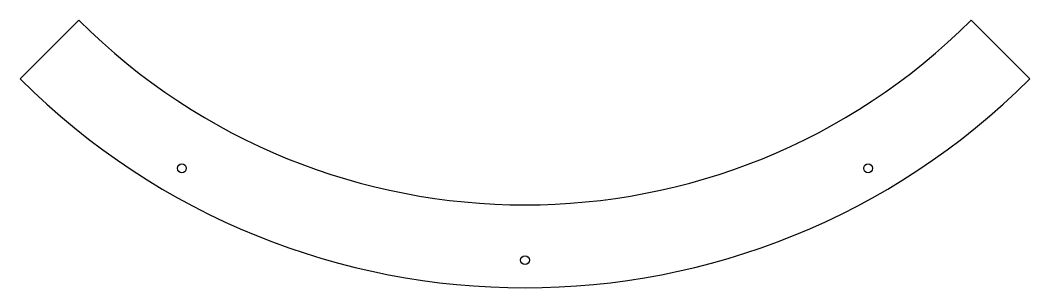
# Model space of a CAD drawing. Header units: inches. Extents: x 267 to 723, y -36 to 85.
import ezdxf

# ---------------------------------------------------------------- set-up
doc = ezdxf.new("R2010")
doc.units = ezdxf.units.IN
doc.header["$MEASUREMENT"] = 0

msp = doc.modelspace()

# ---------------------------------------------------------------- linework, layer by layer
for p, q in [((293.34, 85.24), (266.83, 58.73)), ((696.39, 85.24), (722.91, 58.73))]:
    msp.add_line(p, q)
for centre in [(339.87, 18.3), (649.87, 18.3), (494.87, -23.23)]:
    msp.add_circle(centre, 2)
for radius in [285, 322.5]:
    msp.add_arc((494.87, 286.77), radius, 225, 315)

doc.saveas('drawing.dxf')
